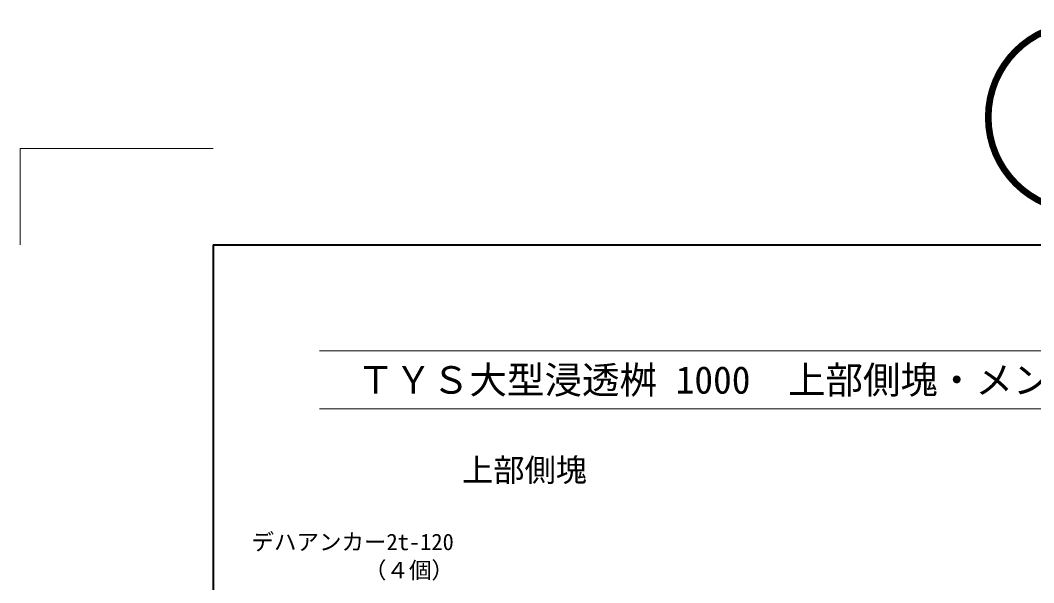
# Model space of a CAD drawing. Units: millimetres at full size, sheet at 1:30; details may follow other scales. Extents: x 19038 to 49388, y -43687 to -27642.
# Drawn here: x 29488 to 32638, y -36127 to -34378 of the extents above; entities that cross this region are included whole.
import ezdxf
from ezdxf.enums import TextEntityAlignment as Align

# ---------------------------------------------------------------- set-up
doc = ezdxf.new("R2010")
doc.units = ezdxf.units.MM
doc.header["$LTSCALE"] = 30
for name, color, linetype, lineweight in [('Defpoints_3', 7, 'Continuous', 13), ('図枠', 7, 'Continuous', 5), ('引出線', 4, 'Continuous', 9)]:
    doc.layers.add(name, color=color, linetype=linetype, lineweight=lineweight)
doc.layers.add('文字', color=7, linetype='Continuous')
doc.layers.add('補助線', color=1, linetype='Continuous')
doc.styles.add('ＭＳ ゴシック', font='')
doc.styles.get('ＭＳ ゴシック').set_extended_font_data('MS Gothic')

msp = doc.modelspace()

# ---------------------------------------------------------------- linework, layer by layer
at = {"layer": 'Defpoints_3'}
for p, q in [((29487.99, -34776.71), (29487.99, -35076.71)), ((30087.99, -34776.71), (29487.99, -34776.71))]:
    msp.add_line(p, q, dxfattribs=at)
at = {"layer": '図枠', "lineweight": 40}
for q in [(35487.99, -35076.71), (30087.99, -43386.71)]:
    msp.add_line((30087.99, -35076.71), q, dxfattribs=at)
at = {"layer": '図枠', "lineweight": 13}
for p, q in [((30417.99, -35406.71), (35157.99, -35406.71)), ((30417.99, -35586.71), (35157.99, -35586.71))]:
    msp.add_line(p, q, dxfattribs=at)

# ---------------------------------------------------------------- texts
at = {"layer": '図枠', "style": 'ＭＳ ゴシック'}
msp.add_text('\u3000ＴＹＳ大型浸透桝 1000\u3000上部側塊・メンテナンス板', height=85.45, dxfattribs=at).set_placement((30417.99, -35496.71), align=Align.MIDDLE_LEFT)
at = {"layer": '引出線', "style": 'ＭＳ ゴシック'}
for s, p in [('デハアンカー2t-120', (30206.64, -36041.54)), ('\u3000\u3000（４個）', (30416.43, -36129.29))]:
    msp.add_text(s, height=51.27, dxfattribs=at).set_placement(p, align=Align.BOTTOM_LEFT)
at = {"layer": '文字', "style": 'ＭＳ ゴシック'}
msp.add_text('上部側塊', height=71.21, dxfattribs=at).set_placement((30861.12, -35777.02), align=Align.MIDDLE_LEFT)
at = {"layer": '補助線', "style": 'ＭＳ ゴシック'}
msp.add_text('⑦', height=474.7, dxfattribs=at).set_placement((32787.99, -35068.22), align=Align.BOTTOM_CENTER)

doc.saveas('drawing.dxf')
